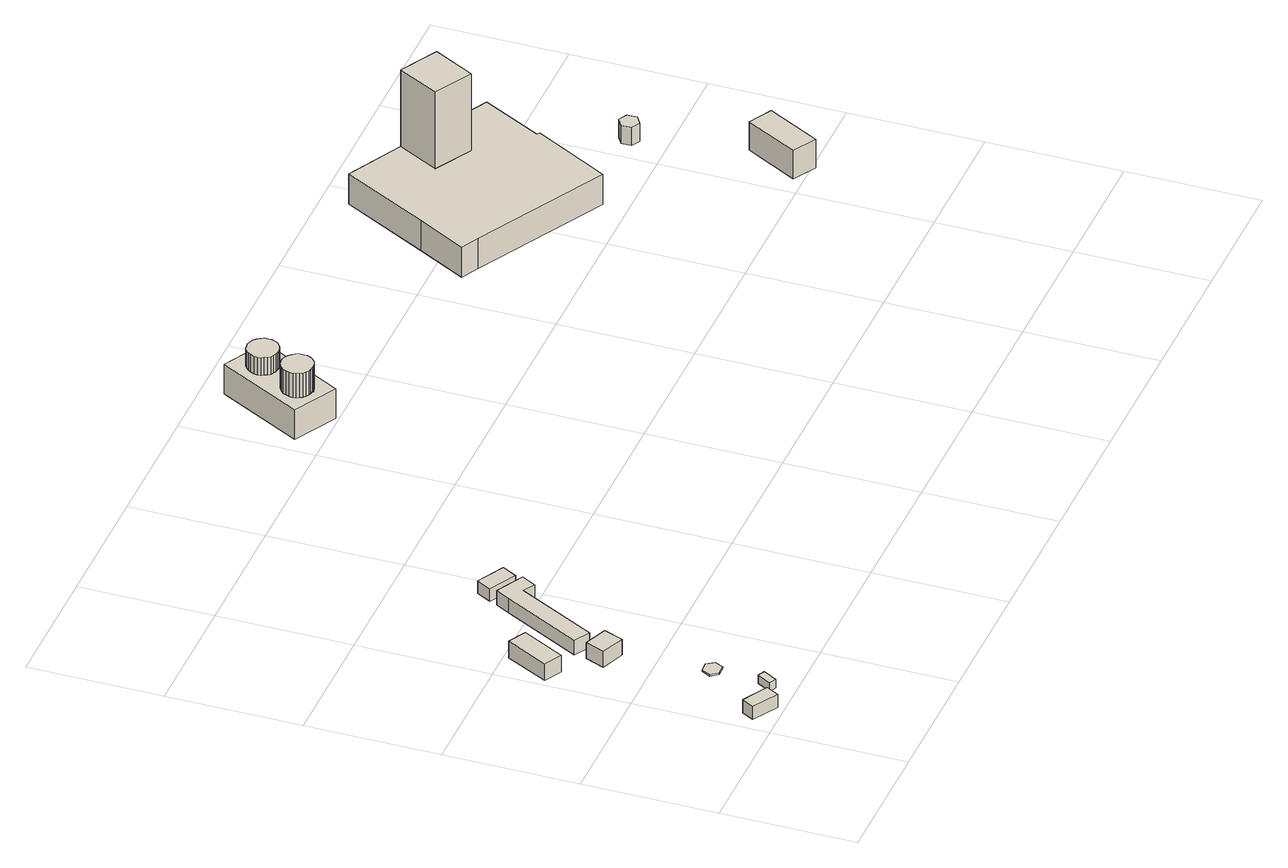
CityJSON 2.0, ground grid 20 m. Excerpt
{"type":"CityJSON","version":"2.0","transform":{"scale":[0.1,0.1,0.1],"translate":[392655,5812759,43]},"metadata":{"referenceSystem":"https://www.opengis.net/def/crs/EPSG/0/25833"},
"CityObjects":{
"building1":{"type":"Building","attributes":{"Gemeindeschluessel":"11000008","BezugspunktDach":"2200","function":"51009_1611","measuredHeight":2.12,"storeysAboveGround":0},"address":[{"country":"Germany","locality":"Berlin"}],"geometry":[{"type":"Solid","lod":"1","boundaries":[[[[0,1,2,3]],[[4,5,6,7]],[[4,7,3,2]],[[5,4,2,1]],[[6,5,1,0]],[[7,6,0,3]]]]}]},
"building2":{"type":"Building","attributes":{"Gemeindeschluessel":"11000008","BezugspunktDach":"2200","function":"31001_2523","measuredHeight":1.37,"storeysAboveGround":1},"address":[{"country":"Germany","locality":"Berlin","thoroughfareNumber":"1 (59)","thoroughfareName":"Cafeastraße"}],"geometry":[{"type":"Solid","lod":"1","boundaries":[[[[8,9,10,11]],[[12,13,14,15]],[[12,15,11,10]],[[13,12,10,9]],[[14,13,9,8]],[[15,14,8,11]]]]}]},
"building3":{"type":"Building","attributes":{"Gemeindeschluessel":"11000008","BezugspunktDach":"2200","function":"31001_2523","measuredHeight":2.82,"storeysAboveGround":1},"address":[{"country":"Germany","locality":"Berlin","thoroughfareNumber":"1 (14)","thoroughfareName":"Cafeastraße"}],"geometry":[{"type":"Solid","lod":"1","boundaries":[[[[16,17,18,19]],[[20,21,22,23]],[[20,23,19,18]],[[21,20,18,17]],[[22,21,17,16]],[[23,22,16,19]]]]}]},
"building4":{"type":"Building","attributes":{"Gemeindeschluessel":"11000008","BezugspunktDach":"2200","function":"31001_2100","measuredHeight":0.275,"storeysAboveGround":1},"address":[{"country":"Germany","locality":"Berlin","thoroughfareNumber":"1 (13)","thoroughfareName":"Cafeastraße"}],"geometry":[{"type":"Solid","lod":"1","boundaries":[[[[24,25,26,27,28,29]],[[30,31,32,33,34,35]],[[30,35,29,28]],[[31,30,28,27]],[[32,31,27,26]],[[33,32,26,25]],[[34,33,25,24]],[[35,34,24,29]]]]}]},
"building5":{"type":"Building","attributes":{"Gemeindeschluessel":"11000008","BezugspunktDach":"2200","function":"31001_2500","measuredHeight":2.64,"storeysAboveGround":1},"address":[{"country":"Germany","locality":"Berlin","thoroughfareNumber":"1 (9)","thoroughfareName":"Cafeastraße"}],"geometry":[{"type":"Solid","lod":"1","boundaries":[[[[36,37,38,39]],[[40,41,42,43]],[[40,43,39,38]],[[41,40,38,37]],[[42,41,37,36]],[[43,42,36,39]]]]}]},
"building6":{"type":"Building","attributes":{"Gemeindeschluessel":"11000008","BezugspunktDach":"2200","function":"51009_1611","measuredHeight":2.43,"storeysAboveGround":0},"address":[{"country":"Germany","locality":"Berlin"}],"geometry":[{"type":"Solid","lod":"1","boundaries":[[[[44,45,46,47,48,49,50]],[[51,52,53,54,55,56,57]],[[51,57,50,49]],[[52,51,49,48]],[[53,52,48,47]],[[54,53,47,46]],[[55,54,46,45]],[[56,55,45,44]],[[57,56,44,50]]]]}]},
"building7":{"type":"Building","attributes":{"Gemeindeschluessel":"11000008","BezugspunktDach":"2200","function":"51009_1611","measuredHeight":2.08,"storeysAboveGround":0},"address":[{"country":"Germany","locality":"Berlin"}],"geometry":[{"type":"Solid","lod":"1","boundaries":[[[[58,59,60,61]],[[62,63,64,65]],[[62,65,61,60]],[[63,62,60,59]],[[64,63,59,58]],[[65,64,58,61]]]]}]},
"building8":{"type":"Building","attributes":{"Gemeindeschluessel":"11000008","function":"31001_2141"},"address":[{"country":"Germany","locality":"Berlin","thoroughfareNumber":"1 (2)","thoroughfareName":"Cafeastraße"}],"children":["building8-1","building8-2","building8-3"]},
"building8-1":{"type":"BuildingPart","attributes":{"BezugspunktDach":"2200","measuredHeight":4.91,"storeysAboveGround":1},"parents":["building8"],"geometry":[{"type":"MultiSurface","lod":"1","boundaries":[[[66,67,68,69],[70,71,72,73,74,75,76,77,78,79,80,81,82,83,84,85,86,87,88,89,90,91,92,93,94,95,96,97,98],[99,100,101,102,103,104,105,106,107,108,109,110,111,112,113,114,115,116,117,118,119,120,121,122,123,124,125,126]],[[127,128,129,130],[131,132,133,134,135,136,137,138,139,140,141,142,143,144,145,146,147,148,149,150,151,152,153,154,155,156,157,158,159],[160,161,162,163,164,165,166,167,168,169,170,171,172,173,174,175,176,177,178,179,180,181,182,183,184,185,186,187]],[[127,130,69,68]],[[128,127,68,67]],[[129,128,67,66]],[[130,129,66,69]],[[133,132,133,95]],[[134,133,188,133,134,94]],[[134,94,134,135]],[[136,135,136,92]],[[137,136,92,136,137,91]],[[139,138,90,138,139,89]],[[139,89,139,140]],[[140,88,140,141]],[[142,86,142,143]],[[145,144,84,144,145,83]],[[146,82,146,147]],[[148,147,148,80]],[[150,149,150,78]],[[150,78,150,151]],[[151,77,151,152]],[[153,152,153,189]],[[154,153,154,74]],[[155,154,155,190]],[[155,73,155,156]],[[156,72,156,157]],[[157,71,157,158]],[[159,158,70,158,159,191]],[[160,125,160,161]],[[161,124,161,162]],[[162,123,162,163]],[[165,164,192,164,165,120]],[[165,193,165,166]],[[168,167,118,167,168,117]],[[169,116,169,170]],[[171,170,171,114]],[[172,171,114,171,172,113]],[[174,111,174,175]],[[176,175,110,175,176,109]],[[178,177,108,177,178,107]],[[179,178,179,194]],[[179,195,179,180]],[[181,180,196,180,181,104]],[[181,197,181,182]],[[184,183,102,183,184,101]],[[185,184,185,100]],[[186,198,186,187]],[[131,159,98,97,199]],[[132,131,200,97,96,201]],[[96,95,133,132]],[[95,94,134,133,188]],[[135,134,94,93]],[[136,135,93,92]],[[138,137,91,90]],[[140,139,89,88]],[[141,140,88,87]],[[142,141,87,86]],[[143,142,86,85]],[[144,143,85,84]],[[146,145,83,82]],[[147,146,82,81]],[[81,80,148,147]],[[149,148,80,79]],[[79,78,150,149]],[[151,150,78,77]],[[152,151,77,76]],[[189,153,152,76,75]],[[202,75,74,154,153]],[[190,155,154,74,73]],[[156,155,73,72]],[[157,156,72,71,203]],[[158,157,71,70]],[[191,159,158,70,98]],[[160,187,126,125]],[[161,160,125,124]],[[162,161,124,123]],[[163,162,123,122]],[[164,163,122,121]],[[121,120,165,164,192]],[[166,165,193,120,119]],[[167,166,119,118]],[[169,168,117,116]],[[169,116,115,170]],[[115,114,171,170]],[[172,113,112,173]],[[174,173,112,111]],[[175,174,111,110]],[[177,176,109,108]],[[194,179,178,107,106]],[[180,179,195,106,105]],[[105,104,181,180,196]],[[182,181,197,104,103]],[[183,182,103,102]],[[101,100,185,184]],[[186,185,100,99]],[[187,186,198,99,126]]]}]},
"building8-2":{"type":"BuildingPart","attributes":{"BezugspunktDach":"2200","measuredHeight":7.76,"storeysAboveGround":1},"parents":["building8"],"geometry":[{"type":"MultiSurface","lod":"1","boundaries":[[[204,205,206,207,208,209,210,211,212,213,214,215,216,217,218,219,220,221,222,223,224,225,226,227,228,229,230,231]],[[181,180,179,178,177,176,175,174,173,172,171,170,169,168,167,166,165,164,163,162,161,160,187,186,185,184,183,182]],[[104,103,231,230]],[[105,104,230,229]],[[179,106,105,229,228]],[[107,106,228,227]],[[108,107,178,227,226]],[[232,109,108,226,225]],[[110,109,225,224]],[[233,111,110,175,224,223]],[[173,112,111,223,222]],[[113,112,222,221]],[[171,114,113,221,220]],[[170,115,114,220,219]],[[169,116,115,170,219,218]],[[117,116,234,218,217]],[[167,118,117,217,216]],[[119,118,216,215]],[[120,119,215,214]],[[121,120,214,213]],[[163,122,121,213,212]],[[123,122,212,211]],[[124,123,211,210]],[[125,124,210,209]],[[126,125,209,208]],[[99,126,208,207]],[[185,100,99,186,207,206]],[[184,101,100,185,206,205]],[[102,101,205,204]],[[182,103,102,204,231]],[[181,182,103,104]],[[180,181,104,105]],[[180,105,106,179]],[[178,179,106,107]],[[177,178,107,108]],[[176,177,108,109,232]],[[175,176,235,109,110]],[[174,175,110,111,233]],[[174,111,112,173]],[[172,173,112,113]],[[172,236,113,114,171]],[[171,114,115,170]],[[170,115,116,169]],[[168,169,234,116,117]],[[168,117,118,167]],[[166,167,118,119]],[[165,166,119,120]],[[164,165,120,121]],[[164,121,122,163]],[[162,163,122,123]],[[161,162,237,123,124]],[[160,161,124,125]],[[187,160,125,126]],[[186,187,126,99]],[[186,99,100,185]],[[185,100,101,184]],[[183,184,101,102]],[[183,102,103,182]]]}]},
"building8-3":{"type":"BuildingPart","attributes":{"BezugspunktDach":"2200","measuredHeight":8.89,"storeysAboveGround":1},"parents":["building8"],"geometry":[{"type":"MultiSurface","lod":"1","boundaries":[[[238,239,240,241,242,243,244,245,246,247,248,249,250,251,252,253,254,255,256,257,258,259,260,261,262,263,264,265,266]],[[149,148,147,146,145,144,143,142,141,140,139,138,137,136,135,134,133,132,131,159,158,157,156,155,154,153,152,151,150]],[[79,78,266,265]],[[148,80,79,265,264]],[[147,81,80,264,263]],[[82,81,147,263,262]],[[83,82,146,262,261]],[[144,84,83,261,260]],[[85,84,260,259]],[[86,85,143,259,258]],[[141,87,86,142,258,257]],[[88,87,141,257,256]],[[89,88,140,256,255]],[[138,90,89,267,255,254]],[[91,90,254,253]],[[92,91,253,252]],[[135,93,92,252,251]],[[134,94,93,251,250]],[[268,95,94,250,249]],[[96,95,133,249,248]],[[97,96,248,247]],[[98,97,247,246]],[[158,70,98,246,245]],[[71,70,245,244]],[[72,71,244,243]],[[73,72,243,242]],[[269,74,73,155,242,241]],[[75,74,154,241,240]],[[270,76,75,153,240,239]],[[77,76,152,239,238]],[[78,77,151,238,266]],[[149,150,78,79]],[[149,79,80,148]],[[148,80,81,147]],[[146,147,81,82]],[[271,145,146,82,83]],[[145,83,84,144]],[[143,144,272,84,85]],[[142,143,85,86]],[[142,86,87,141]],[[273,140,141,87,88]],[[139,140,88,89]],[[139,267,89,90,138]],[[137,138,90,91]],[[136,137,91,92]],[[136,92,93,135]],[[135,93,94,134]],[[133,134,274,94,95,268]],[[132,133,95,96]],[[131,132,96,97]],[[159,131,97,98]],[[159,98,70,158]],[[157,158,70,71]],[[275,156,157,71,72]],[[155,156,72,73]],[[154,155,73,74,269]],[[276,153,154,74,75]],[[152,153,75,76,270]],[[151,152,76,77]],[[150,151,77,78]]]}]},
"building9":{"type":"Building","attributes":{"Gemeindeschluessel":"11000008","function":"31001_2142"},"address":[{"country":"Germany","locality":"Berlin","thoroughfareNumber":"1 (1)","thoroughfareName":"Cafeastraße"}],"children":["building9-1","building9-2"]},
"building9-1":{"type":"BuildingPart","attributes":{"BezugspunktDach":"2200","measuredHeight":17.76,"storeysAboveGround":4},"parents":["building9"],"geometry":[{"type":"MultiSurface","lod":"1","boundaries":[[[277,278,279,280]],[[281,282,283,284]],[[285,286,284,280,279]],[[282,281,279,278]],[[287,288,278,277]],[[286,287,277,280]],[[281,284,286,285]],[[283,282,288,287]],[[289,284,283,287,286]]]}]},
"building9-2":{"type":"BuildingPart","attributes":{"BezugspunktDach":"2200","measuredHeight":5.04,"storeysAboveGround":4},"parents":["building9"],"geometry":[{"type":"MultiSurface","lod":"1","boundaries":[[[290,291,292,293,294,288,287,286,285,295,296,297]],[[298,299,281,284,283,282,300,301,302,303,304,305]],[[298,305,297,296]],[[299,298,296,295]],[[281,299,295,285]],[[281,285,281,284]],[[283,284,286,284,283,287]],[[282,283,282,288]],[[300,282,288,294]],[[301,300,294,293]],[[302,301,293,292]],[[303,302,292,291]],[[304,303,291,290]],[[305,304,290,297]],[[284,281,285,286]],[[287,288,282,283]]]}]},
"building10":{"type":"Building","attributes":{"Gemeindeschluessel":"11000008","BezugspunktDach":"2200","function":"51009_1610","measuredHeight":4.76,"storeysAboveGround":0},"address":[{"country":"Germany","locality":"Berlin"}],"geometry":[{"type":"Solid","lod":"1","boundaries":[[[[306,307,308,309]],[[310,311,312,313]],[[310,313,309,308]],[[311,310,308,307]],[[312,311,307,306]],[[313,312,306,309]]]]}]},
"building11":{"type":"Building","attributes":{"Gemeindeschluessel":"11000008","BezugspunktDach":"2200","function":"31001_2100","measuredHeight":3,"storeysAboveGround":1},"address":[{"country":"Germany","locality":"Berlin","thoroughfareNumber":"1 (70)","thoroughfareName":"Cafeastraße"}],"geometry":[{"type":"Solid","lod":"1","boundaries":[[[[314,315,316,317,318,319]],[[320,321,322,323,324,325]],[[320,325,319,318]],[[321,320,318,317]],[[322,321,317,316]],[[323,322,316,315]],[[324,323,315,314]],[[325,324,314,319]]]]}]}
},
"vertices":[
[57,9,26],[67,28,26],[29,49,26],[19,31,26],[29,49,4],[67,28,4],[57,9,4],[19,31,4],
[99,27,18],[111,48,18],[101,53,18],[89,32,18],[101,53,4],[111,48,4],[99,27,4],[89,32,4],
[34,313,32],[68,377,32],[41,391,32],[8,327,32],[41,391,4],[68,377,4],[34,313,4],[8,327,4],
[102,110,7],[117,110,7],[123,123,7],[115,135,7],[101,134,7],[94,121,7],[101,134,4],[115,135,4],[123,123,4],[117,110,4],[102,110,4],[94,121,4],
[99,249,31],[110,278,31],[75,292,31],[63,263,31],[75,292,5],[110,278,5],[99,249,5],[63,263,5],
[102,297,28],[164,415,28],[182,405,28],[194,427,28],[152,449,28],[140,427,28],[78,310,28],[140,427,4],[152,449,4],[194,427,4],[182,405,4],[164,415,4],[102,297,4],[78,310,4],
[199,439,24],[211,461,24],[170,483,24],[158,461,24],[170,483,3],[211,461,3],[199,439,3],[158,461,3],
[492,805,50],[560,932,50],[494,967,50],[426,840,50],[479,832,50],[475,832,50],[470,833,50],[466,834,50],[462,837,50],[458,840,50],[456,844,50],[454,848,50],[453,853,50],[453,858,50],[455,863,50],[457,868,50],[461,872,50],[465,875,50],[470,877,50],[475,878,50],[481,878,50],[486,876,50],[490,873,50],[494,869,50],[497,865,50],[499,860,50],[499,854,50],[499,849,50],[497,844,50],[494,840,50],[491,837,50],[488,835,50],[483,833,50],[494,899,50],[491,903,50],[489,907,50],[487,911,50],[486,916,50],[487,921,50],[489,927,50],[492,931,50],[496,935,50],[500,938,50],[506,939,50],[511,940,50],[517,938,50],[522,936,50],[526,932,50],[529,928,50],[532,923,50],[532,917,50],[532,912,50],[530,906,50],[528,902,50],[524,899,50],[520,896,50],[516,895,50],[511,894,50],[507,894,50],[502,895,50],[498,897,50],[494,967,1],[560,932,1],[492,805,1],[426,840,1],[488,835,1],[491,837,1],[494,840,1],[497,844,1],[499,849,1],[499,854,1],[499,860,1],[497,865,1],[494,869,1],[490,873,1],[486,876,1],[481,878,1],[475,878,1],[470,877,1],[465,875,1],[461,872,1],[457,868,1],[455,863,1],[453,858,1],[453,853,1],[454,848,1],[456,844,1],[458,840,1],[462,837,1],[466,834,1],[470,833,1],[475,832,1],[479,832,1],[483,833,1],[502,895,1],[507,894,1],[511,894,1],[516,895,1],[520,896,1],[524,899,1],[528,902,1],[530,906,1],[532,912,1],[532,917,1],[532,923,1],[529,928,1],[526,932,1],[522,936,1],[517,938,1],[511,940,1],[506,939,1],[500,938,1],[496,935,1],[492,931,1],[489,927,1],[487,921,1],[486,916,1],[487,911,1],[489,907,1],[491,903,1],[494,899,1],[498,897,1],[494,840,13],[458,840,49],[466,834,41],[483,833,31],[520,896,35],[524,899,15],[492,931,37],[492,931,14],[489,927,44],[487,921,30],[494,899,26],[488,835,31],[488,835,26],[491,837,30],[458,840,12],[475,832,31],
[487,911,79],[489,907,79],[491,903,79],[494,899,79],[498,897,79],[502,895,79],[507,894,79],[511,894,79],[516,895,79],[520,896,79],[524,899,79],[528,902,79],[530,906,79],[532,912,79],[532,917,79],[532,923,79],[529,928,79],[526,932,79],[522,936,79],[517,938,79],[511,940,79],[506,939,79],[500,938,79],[496,935,79],[492,931,79],[489,927,79],[487,921,79],[486,916,79],[506,939,11],[517,938,32],[532,917,22],[506,939,29],[526,932,33],[511,894,33],
[454,848,90],[456,844,90],[458,840,90],[462,837,90],[466,834,90],[470,833,90],[475,832,90],[479,832,90],[483,833,90],[488,835,90],[491,837,90],[494,840,90],[497,844,90],[499,849,90],[499,854,90],[499,860,90],[497,865,90],[494,869,90],[490,873,90],[486,876,90],[481,878,90],[475,878,90],[470,877,90],[465,875,90],[461,872,90],[457,868,90],[455,863,90],[453,858,90],[453,853,90],[494,869,25],[494,840,15],[462,837,24],[456,844,13],[465,875,33],[470,877,42],[490,873,19],[497,844,38],[470,833,26],[458,840,46],
[1077,823,179],[1110,885,179],[1053,916,179],[1020,854,179],[1053,916,2],[1110,885,2],[1077,823,2],[1020,854,2],[1053,916,52],[1020,854,52],[1077,823,52],[1110,885,52],[1020,854,26],
[886,743,52],[1085,636,52],[1147,750,52],[1143,753,52],[1190,842,52],[968,960,52],[899,830,52],[859,757,52],[899,830,2],[968,960,2],[1190,842,2],[1143,753,2],[1147,750,2],[1085,636,2],[886,743,2],[859,757,2],
[1266,395,48],[1309,475,48],[1274,494,48],[1231,415,48],[1274,494,1],[1309,475,1],[1266,395,1],[1231,415,1],
[1228,647,32],[1241,640,32],[1254,648,32],[1253,663,32],[1240,670,32],[1228,662,32],[1240,670,2],[1253,663,2],[1254,648,2],[1241,640,2],[1228,647,2],[1228,662,2]
]}
